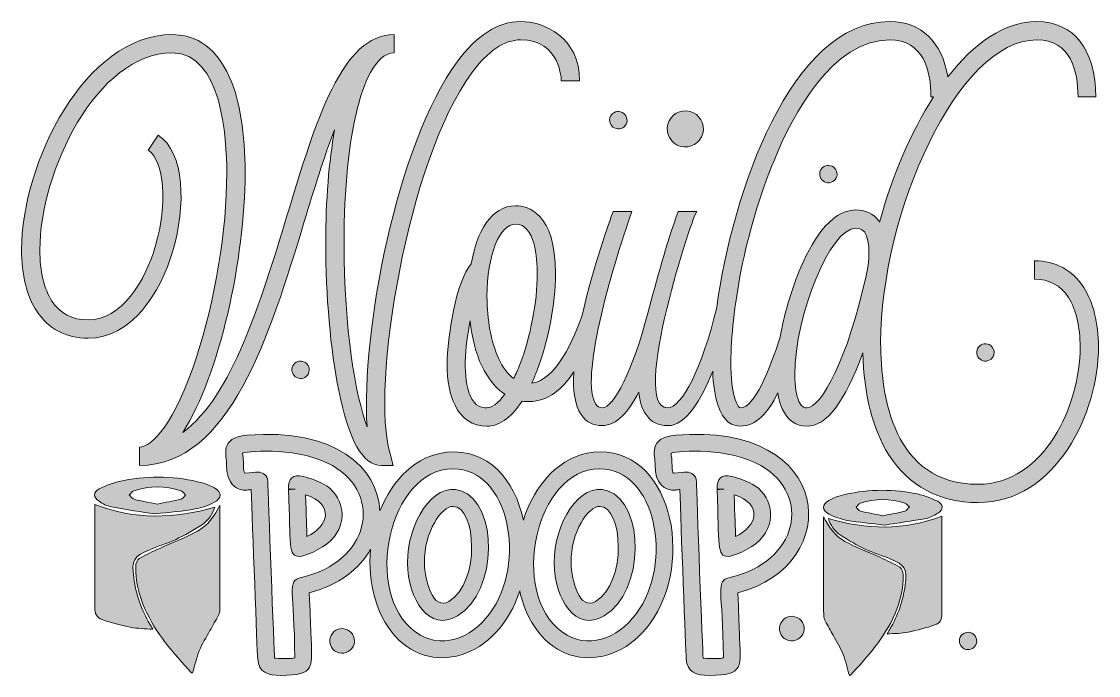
# Model space of a CAD drawing. Header units: inches. Extents: x 111 to 968, y -1008 to -73.
# Drawn here: x 111 to 968, y -594 to -73 of the extents above; entities that cross this region are included whole.
import ezdxf

# ---------------------------------------------------------------- set-up
doc = ezdxf.new("R2010")
doc.units = ezdxf.units.IN
doc.header["$MEASUREMENT"] = 0
doc.layers.add('Layer 1', color=7, linetype='Continuous')

# ---------------------------------------------------------------- blocks, each defined once
blk = doc.blocks.new('block 2')
at = {"layer": 'Layer 1', "true_color": 0xffffff}
h = blk.add_hatch(color=7, dxfattribs=at)
h.dxf.hatch_style = 2
edge = h.paths.add_edge_path()
edge.add_spline(control_points=[(164.09, -325.5), (198.67, -325.5), (221.58, -289.68), (231.58, -255.93), (241.99, -220.52), (241.16, -177.62), (219.91, -163.87), (219.91, -163.87), (212, -175.95), (212, -175.95), (224.91, -184.28), (227.41, -218.44), (217.83, -251.77), (209.5, -280.51), (190.75, -310.92), (164.09, -310.92), (151.18, -310.92), (142.01, -305.92), (135.35, -295.92), (129.1, -286.34), (125.77, -272.18), (125.77, -255.1), (125.77, -193.45), (170.76, -98.47), (231.16, -98.47), (270.32, -98.47), (274.48, -165.54), (274.48, -194.28), (274.48, -239.27), (265.32, -295.51), (250.32, -340.5), (233.24, -393.4), (214.91, -412.15), (204.92, -412.15), (204.92, -412.15), (204.92, -426.73), (204.92, -426.73), (276.98, -426.73), (308.64, -323.42), (336.14, -232.6), (344.05, -207.19), (351.55, -181.37), (360.3, -159.71), (355.72, -184.7), (353.22, -215.94), (353.22, -249.27), (353.22, -291.76), (356.97, -334.66), (363.63, -367.16), (371.54, -407.15), (382.79, -426.73), (397.37, -426.73), (397.37, -426.73), (406.95, -426.73), (406.95, -426.73), (406.95, -426.73), (404.45, -417.56), (404.45, -417.56), (388.63, -365.91), (418.2, -183.45), (469.44, -114.3), (482.35, -96.8), (495.27, -88.05), (508.18, -88.05), (540.26, -88.05), (540.67, -120.55), (540.67, -120.55), (540.67, -120.55), (555.25, -120.55), (555.25, -120.55), (555.25, -85.97), (526.93, -73.47), (508.18, -73.47), (490.27, -73.47), (473.6, -84.3), (457.78, -105.55), (409.87, -170.12), (381.13, -322.17), (386.13, -395.9), (376.96, -370.91), (367.8, -319.67), (367.8, -249.27), (367.8, -206.78), (371.54, -168.87), (378.63, -141.79), (382.79, -125.55), (391.96, -98.47), (407.79, -98.47), (407.79, -98.47), (407.79, -83.89), (407.79, -83.89), (366.13, -83.89), (345.72, -150.96), (322.39, -228.02), (301.56, -296.34), (278.65, -371.74), (239.49, -400.48), (268.65, -355.49), (289.06, -261.76), (289.06, -194.28), (289.06, -162.2), (284.9, -136.79), (276.98, -118.46), (264.49, -89.72), (245.32, -83.89), (231.16, -83.89), (161.59, -83.89), (111.19, -186.37), (111.19, -255.1), (111.19, -275.09), (115.35, -292.17), (123.27, -303.84), (132.43, -318), (146.6, -325.5), (164.09, -325.5)], knot_values=[0, 0, 0, 0, 1, 1, 1, 2, 2, 2, 3, 3, 3, 4, 4, 4, 5, 5, 5, 6, 6, 6, 7, 7, 7, 8, 8, 8, 9, 9, 9, 10, 10, 10, 11, 11, 11, 12, 12, 12, 13, 13, 13, 14, 14, 14, 15, 15, 15, 16, 16, 16, 17, 17, 17, 18, 18, 18, 19, 19, 19, 20, 20, 20, 21, 21, 21, 22, 22, 22, 23, 23, 23, 24, 24, 24, 25, 25, 25, 26, 26, 26, 27, 27, 27, 28, 28, 28, 29, 29, 29, 30, 30, 30, 31, 31, 31, 32, 32, 32, 33, 33, 33, 34, 34, 34, 35, 35, 35, 36, 36, 36, 37, 37, 37, 38, 38, 38, 38], degree=3, periodic=1)
h = blk.add_hatch(color=7, dxfattribs=at)
h.dxf.hatch_style = 2
edge = h.paths.add_edge_path()
edge.add_spline(control_points=[(581.9, -224.69), (579.25, -231.75), (566.21, -268.12), (557.74, -305.3), (550.72, -326.94), (536.04, -358.99), (517.34, -361.32), (518.59, -357.99), (519.84, -354.66), (521.09, -351.75), (530.25, -328), (536.08, -298.42), (536.08, -274.26), (536.08, -225.52), (514.01, -220.11), (504.42, -220.11), (484.85, -220.11), (473.18, -240.94), (469.02, -266.35), (456.94, -279.68), (449.85, -325.08), (449.85, -345.91), (449.85, -359.66), (451.94, -370.91), (456.1, -378.82), (461.1, -389.65), (470.27, -395.48), (481.51, -395.48), (492.76, -395.48), (502.34, -386.74), (509.42, -375.49), (511.51, -375.91), (513.17, -375.91), (515.26, -375.91), (530.23, -375.91), (541.79, -365.7), (550.5, -352.37), (549.8, -366.91), (551.34, -379.09), (556.49, -386.32), (560.24, -392.15), (566.07, -395.07), (573.15, -395.07), (584.82, -395.07), (594.4, -383.82), (602.31, -368.41), (603.15, -375.91), (604.81, -382.16), (608.15, -386.32), (611.9, -392.15), (618.14, -395.07), (625.22, -395.07), (639.93, -395.07), (652.08, -374.74), (661.17, -351.59), (661.54, -362.67), (662.81, -371.53), (665.21, -378.41), (669.38, -392.57), (677.3, -395.48), (683.13, -395.48), (695.66, -395.48), (705.15, -384.99), (712.89, -368.99), (713.67, -373.93), (714.87, -378.14), (716.45, -381.74), (720.61, -390.9), (727.7, -395.48), (736.03, -395.48), (751.86, -395.48), (766.02, -376.74), (780.6, -337.16), (781.43, -370.07), (788.52, -397.98), (801.01, -417.98), (816.84, -442.98), (841.42, -456.3), (872.25, -456.3), (934.73, -456.3), (968.06, -384.24), (968.06, -332.58), (968.06, -313.42), (963.89, -297.17), (956.4, -285.09), (947.23, -271.34), (933.9, -263.85), (917.24, -263.85), (917.24, -263.85), (917.24, -278.43), (917.24, -278.43), (928.9, -278.43), (937.65, -283.43), (944.31, -293.01), (950.15, -302.59), (953.48, -316.75), (953.48, -332.58), (953.48, -378.41), (925.15, -441.73), (872.25, -441.73), (804.76, -441.73), (794.76, -371.32), (794.76, -329.25), (794.76, -225.94), (856, -88.05), (918.9, -88.05), (945.98, -88.05), (951.81, -112.63), (951.81, -133.46), (951.81, -133.46), (965.97, -133.46), (965.97, -133.46), (965.97, -95.97), (948.48, -73.47), (918.9, -73.47), (893.51, -73.47), (869.16, -90.58), (848.14, -117.59), (843.68, -89.71), (826.98, -73.47), (801.85, -73.47), (723.04, -73.47), (676.62, -210.18), (664.35, -300.99), (652.76, -349.17), (636.6, -380.91), (625.22, -380.91), (594.4, -380.91), (646.47, -223.02), (648.55, -224.69), (648.55, -224.69), (633.56, -224.69), (633.56, -224.69), (623.97, -251.77), (616.89, -278.43), (609.4, -305.5), (597.73, -350.91), (582.32, -380.91), (573.15, -380.91), (571.07, -380.91), (569.4, -380.07), (568.15, -377.99), (555.24, -359.66), (579.82, -272.18), (596.9, -224.69), (596.9, -224.69), (581.9, -224.69), (581.9, -224.69)], knot_values=[0, 0, 0, 0, 1, 1, 1, 2, 2, 2, 3, 3, 3, 4, 4, 4, 5, 5, 5, 6, 6, 6, 7, 7, 7, 8, 8, 8, 9, 9, 9, 10, 10, 10, 11, 11, 11, 12, 12, 12, 13, 13, 13, 14, 14, 14, 15, 15, 15, 16, 16, 16, 17, 17, 17, 18, 18, 18, 19, 19, 19, 20, 20, 20, 21, 21, 21, 22, 22, 22, 23, 23, 23, 24, 24, 24, 25, 25, 25, 26, 26, 26, 27, 27, 27, 28, 28, 28, 29, 29, 29, 30, 30, 30, 31, 31, 31, 32, 32, 32, 33, 33, 33, 34, 34, 34, 35, 35, 35, 36, 36, 36, 37, 37, 37, 38, 38, 38, 39, 39, 39, 40, 40, 40, 41, 41, 41, 42, 42, 42, 43, 43, 43, 44, 44, 44, 45, 45, 45, 46, 46, 46, 47, 47, 47, 48, 48, 48, 49, 49, 49, 49], degree=3, periodic=1)
edge = h.paths.add_edge_path()
edge.add_spline(control_points=[(481.51, -380.91), (477.35, -380.91), (471.93, -380.07), (468.18, -371.32), (461.93, -357.16), (464.02, -332.58), (468.18, -311.75), (469.43, -325.08), (472.76, -337.58), (477.35, -347.58), (482.35, -357.58), (488.6, -365.49), (495.68, -370.07), (490.26, -377.99), (484.85, -380.91), (481.51, -380.91)], knot_values=[0, 0, 0, 0, 1, 1, 1, 2, 2, 2, 3, 3, 3, 4, 4, 4, 5, 5, 5, 5], degree=3, periodic=1)
edge = h.paths.add_edge_path()
edge.add_spline(control_points=[(507.76, -346.33), (506.09, -350.5), (504.42, -354.24), (502.76, -357.58), (498.18, -354.24), (494.01, -348.83), (490.68, -341.33), (484.85, -328.42), (481.51, -310.92), (481.51, -292.17), (481.51, -259.68), (491.51, -234.69), (504.42, -234.69), (519.84, -234.69), (521.51, -262.18), (521.51, -274.26), (521.51, -296.76), (516.09, -324.25), (507.76, -346.33)], knot_values=[0, 0, 0, 0, 1, 1, 1, 2, 2, 2, 3, 3, 3, 4, 4, 4, 5, 5, 5, 6, 6, 6, 6], degree=3, periodic=1)
edge = h.paths.add_edge_path()
edge.add_spline(control_points=[(783.1, -275.93), (768.94, -340.91), (747.69, -380.91), (736.03, -380.91), (734.78, -380.91), (732.28, -380.91), (729.78, -375.91), (727.7, -371.32), (726.45, -363.82), (726.45, -354.66), (726.45, -306.75), (754.77, -238.02), (774.77, -238.02), (778.93, -238.02), (780.6, -239.69), (781.85, -240.94), (787.27, -248.02), (785.6, -265.93), (783.1, -275.93)], knot_values=[0, 0, 0, 0, 1, 1, 1, 2, 2, 2, 3, 3, 3, 4, 4, 4, 5, 5, 5, 6, 6, 6, 6], degree=3, periodic=1)
edge = h.paths.add_edge_path()
edge.add_spline(control_points=[(801.85, -88.05), (828.93, -88.05), (834.76, -112.63), (834.76, -133.46), (834.76, -133.46), (836.88, -133.46), (836.88, -133.46), (818.82, -161.3), (803.92, -196.33), (793.93, -233.02), (793.51, -232.6), (793.51, -232.19), (793.1, -231.77), (788.93, -226.36), (782.27, -223.44), (774.77, -223.44), (754.36, -223.44), (738.94, -250.1), (729.78, -272.59), (723.1, -288.77), (717.86, -307.32), (714.81, -324.64), (706.59, -350.06), (694.34, -380.91), (683.13, -380.91), (682.29, -380.91), (680.63, -379.24), (678.96, -374.24), (676.46, -367.16), (675.63, -357.16), (675.63, -344.25), (675.63, -305.92), (686.04, -241.35), (710.2, -183.45), (724.78, -147.62), (756.44, -88.05), (801.85, -88.05)], knot_values=[0, 0, 0, 0, 1, 1, 1, 2, 2, 2, 3, 3, 3, 4, 4, 4, 5, 5, 5, 6, 6, 6, 7, 7, 7, 8, 8, 8, 9, 9, 9, 10, 10, 10, 11, 11, 11, 12, 12, 12, 12], degree=3, periodic=1)
h = blk.add_hatch(color=7, dxfattribs=at)
h.dxf.hatch_style = 2
edge = h.paths.add_edge_path()
edge.add_spline(control_points=[(584.25, -158.68), (587.94, -159.67), (591.73, -157.48), (592.72, -153.79), (593.7, -150.1), (591.51, -146.31), (587.82, -145.32), (584.13, -144.33), (580.34, -146.52), (579.35, -150.21), (578.36, -153.9), (580.55, -157.69), (584.25, -158.68)], knot_values=[0, 0, 0, 0, 1, 1, 1, 2, 2, 2, 3, 3, 3, 4, 4, 4, 4], degree=3, periodic=1)
h = blk.add_hatch(color=7, dxfattribs=at)
h.dxf.hatch_style = 2
edge = h.paths.add_edge_path()
edge.add_spline(control_points=[(635.63, -172.81), (643.3, -174.86), (651.18, -170.31), (653.24, -162.64), (655.29, -154.97), (650.74, -147.09), (643.07, -145.03), (635.4, -142.98), (627.52, -147.53), (625.46, -155.2), (623.41, -162.87), (627.96, -170.75), (635.63, -172.81)], knot_values=[0, 0, 0, 0, 1, 1, 1, 2, 2, 2, 3, 3, 3, 4, 4, 4, 4], degree=3, periodic=1)
h = blk.add_hatch(color=7, dxfattribs=at)
h.dxf.hatch_style = 2
edge = h.paths.add_edge_path()
edge.add_spline(control_points=[(751.35, -201.56), (755.04, -202.55), (758.84, -200.36), (759.83, -196.67), (760.81, -192.98), (758.62, -189.18), (754.93, -188.2), (751.24, -187.21), (747.45, -189.4), (746.46, -193.09), (745.47, -196.78), (747.66, -200.57), (751.35, -201.56)], knot_values=[0, 0, 0, 0, 1, 1, 1, 2, 2, 2, 3, 3, 3, 4, 4, 4, 4], degree=3, periodic=1)
h = blk.add_hatch(color=7, dxfattribs=at)
h.dxf.hatch_style = 2
edge = h.paths.add_edge_path()
edge.add_spline(control_points=[(871.44, -335.03), (870.45, -338.72), (872.64, -342.51), (876.33, -343.5), (880.02, -344.49), (883.82, -342.3), (884.8, -338.61), (885.79, -334.92), (883.6, -331.12), (879.91, -330.13), (876.22, -329.15), (872.43, -331.34), (871.44, -335.03)], knot_values=[0, 0, 0, 0, 1, 1, 1, 2, 2, 2, 3, 3, 3, 4, 4, 4, 4], degree=3, periodic=1)
h = blk.add_hatch(color=7, dxfattribs=at)
h.dxf.hatch_style = 2
edge = h.paths.add_edge_path()
edge.add_spline(control_points=[(339.9, -352.44), (340.89, -348.75), (338.7, -344.96), (335.01, -343.97), (331.32, -342.99), (327.53, -345.18), (326.54, -348.87), (325.55, -352.56), (327.74, -356.35), (331.43, -357.34), (335.12, -358.33), (338.91, -356.14), (339.9, -352.44)], knot_values=[0, 0, 0, 0, 1, 1, 1, 2, 2, 2, 3, 3, 3, 4, 4, 4, 4], degree=3, periodic=1)
h = blk.add_hatch(color=7, dxfattribs=at)
h.dxf.hatch_style = 2
edge = h.paths.add_edge_path()
edge.add_spline(control_points=[(631.62, -402.75), (609.01, -404.76), (615.59, -418.76), (615.35, -426.8), (614.94, -440.57), (623.06, -447.53), (631.67, -446.31), (632.93, -446.13), (634.01, -445.98), (634.92, -445.87), (635.81, -472.31), (639.67, -574.3), (640.05, -580.67), (640.7, -591.57), (648.3, -593.84), (658.37, -593.84), (686.46, -593.84), (683.41, -587.42), (682.35, -559.79), (682.08, -552.76), (681.7, -542.75), (681.15, -528.14), (766.65, -506.03), (758.35, -391.51), (631.62, -402.75)], knot_values=[0, 0, 0, 0, 1, 1, 1, 2, 2, 2, 3, 3, 3, 4, 4, 4, 5, 5, 5, 6, 6, 6, 7, 7, 7, 8, 8, 8, 8], degree=3, periodic=1)
edge = h.paths.add_edge_path()
edge.add_spline(control_points=[(674.86, -515.87), (662.79, -518.58), (669.31, -525.71), (669.59, -579.7), (669.59, -580.84), (654.6, -580.36), (653.46, -580.15), (653.17, -576.86), (648.27, -447.14), (648.15, -439.71), (648.13, -436.74), (646.76, -434.94), (645.62, -433.94), (642.65, -431.38), (639.26, -431.69), (629.93, -433.01), (629.41, -432.29), (628.67, -430.15), (628.76, -427.2), (628.89, -422.77), (628.14, -419.23), (628, -416.91), (634.38, -414.92), (674.15, -412.26), (699.48, -426.87), (740.33, -450.43), (729, -503.67), (674.86, -515.87)], knot_values=[0, 0, 0, 0, 1, 1, 1, 2, 2, 2, 3, 3, 3, 4, 4, 4, 5, 5, 5, 6, 6, 6, 7, 7, 7, 8, 8, 8, 9, 9, 9, 9], degree=3, periodic=1)
h = blk.add_hatch(color=7, dxfattribs=at)
h.dxf.hatch_style = 2
edge = h.paths.add_edge_path()
edge.add_spline(control_points=[(290.64, -402.75), (268.02, -404.76), (274.61, -418.76), (274.37, -426.8), (273.96, -440.57), (282.08, -447.53), (290.68, -446.31), (291.95, -446.13), (293.02, -445.98), (293.93, -445.87), (294.82, -472.31), (298.69, -574.3), (299.07, -580.67), (299.71, -591.57), (307.31, -593.84), (317.39, -593.84), (345.47, -593.84), (342.42, -587.42), (341.37, -559.79), (341.1, -552.76), (340.72, -542.75), (340.17, -528.14), (363.74, -522.05), (380.17, -508.92), (388.96, -493.35), (387.65, -506.57), (388.69, -520.13), (392.49, -532.82), (409.58, -589.96), (464.77, -593), (494.38, -552.74), (500.16, -544.88), (504.54, -535.99), (507.57, -526.62), (508.04, -528.71), (508.57, -530.77), (509.18, -532.82), (526.28, -589.96), (581.47, -593), (611.08, -552.74), (648.09, -502.41), (627.35, -410.17), (566.2, -416.27), (539.82, -418.89), (519.59, -441.75), (510.45, -470.2), (503.7, -438.29), (482.48, -412.98), (449.5, -416.27), (425.43, -418.66), (406.47, -437.92), (396.39, -462.9), (394.78, -428.98), (360.94, -396.51), (290.64, -402.75)], knot_values=[0, 0, 0, 0, 1, 1, 1, 2, 2, 2, 3, 3, 3, 4, 4, 4, 5, 5, 5, 6, 6, 6, 7, 7, 7, 8, 8, 8, 9, 9, 9, 10, 10, 10, 11, 11, 11, 12, 12, 12, 13, 13, 13, 14, 14, 14, 15, 15, 15, 16, 16, 16, 17, 17, 17, 18, 18, 18, 18], degree=3, periodic=1)
edge = h.paths.add_edge_path()
edge.add_spline(control_points=[(571.04, -429.43), (615.91, -429.43), (630.35, -503.91), (600.28, -544.8), (585.54, -564.83), (560.98, -573.65), (541.55, -559.48), (498.4, -528), (520.55, -429.43), (571.04, -429.43)], knot_values=[0, 0, 0, 0, 1, 1, 1, 2, 2, 2, 3, 3, 3, 3], degree=3, periodic=1)
edge = h.paths.add_edge_path()
edge.add_spline(control_points=[(454.35, -429.43), (499.21, -429.43), (513.65, -503.91), (483.58, -544.8), (468.85, -564.83), (444.28, -573.65), (424.86, -559.48), (381.7, -528), (403.85, -429.43), (454.35, -429.43)], knot_values=[0, 0, 0, 0, 1, 1, 1, 2, 2, 2, 3, 3, 3, 3], degree=3, periodic=1)
edge = h.paths.add_edge_path()
edge.add_spline(control_points=[(333.87, -515.87), (333.87, -515.87), (333.87, -515.87), (333.87, -515.87), (321.81, -518.58), (328.33, -525.71), (328.6, -579.7), (328.61, -580.84), (313.61, -580.36), (312.47, -580.15), (312.18, -576.86), (307.29, -447.14), (307.16, -439.71), (307.15, -436.74), (305.78, -434.94), (304.63, -433.94), (301.67, -431.38), (298.27, -431.69), (288.94, -433.01), (288.43, -432.29), (287.68, -430.15), (287.77, -427.2), (287.9, -422.77), (287.16, -419.23), (287.01, -416.91), (293.4, -414.92), (333.16, -412.26), (358.5, -426.87), (399.35, -450.43), (388.01, -503.67), (333.87, -515.87)], knot_values=[0, 0, 0, 0, 1, 1, 1, 2, 2, 2, 3, 3, 3, 4, 4, 4, 5, 5, 5, 6, 6, 6, 7, 7, 7, 8, 8, 8, 9, 9, 9, 10, 10, 10, 10], degree=3, periodic=1)
h = blk.add_hatch(color=7, dxfattribs=at)
h.dxf.hatch_style = 2
edge = h.paths.add_edge_path()
edge.add_spline(control_points=[(264.7, -444.64), (261.74, -442.9), (258.45, -441.53), (255.13, -440.64), (234.45, -435.12), (213.5, -434.84), (192.58, -438.63), (185.86, -439.84), (179.19, -442.36), (173.02, -445.34), (168.1, -447.72), (168.23, -452.27), (172.82, -455.27), (175.81, -457.23), (179.2, -459.07), (182.64, -459.71), (194.7, -461.96), (206.87, -463.68), (217.4, -465.34), (229.35, -463.92), (239.47, -463.11), (249.44, -461.38), (254.63, -460.48), (259.8, -458.49), (264.5, -456.08), (270.72, -452.88), (270.69, -448.16), (264.7, -444.64)], knot_values=[0, 0, 0, 0, 1, 1, 1, 2, 2, 2, 3, 3, 3, 4, 4, 4, 5, 5, 5, 6, 6, 6, 7, 7, 7, 8, 8, 8, 9, 9, 9, 9], degree=3, periodic=1)
edge = h.paths.add_edge_path()
edge.add_spline(control_points=[(238.14, -453.64), (231.86, -455.14), (225.48, -456.22), (219.11, -457.46), (212.77, -456.22), (206.67, -455.22), (200.68, -453.72), (199.2, -453.35), (198.13, -451.37), (196.87, -450.14), (198.11, -449.02), (199.18, -447.36), (200.63, -446.89), (213.1, -442.82), (225.65, -442.82), (238.11, -446.95), (239.52, -447.42), (240.52, -449.16), (241.71, -450.31), (240.53, -451.46), (239.52, -453.31), (238.14, -453.64)], knot_values=[0, 0, 0, 0, 1, 1, 1, 2, 2, 2, 3, 3, 3, 4, 4, 4, 5, 5, 5, 6, 6, 6, 7, 7, 7, 7], degree=3, periodic=1)
h = blk.add_hatch(color=7, dxfattribs=at)
h.dxf.hatch_style = 2
edge = h.paths.add_edge_path()
edge.add_spline(control_points=[(323.59, -445.92), (325.39, -490.17), (323.05, -499.17), (332.49, -499.17), (335.77, -499.17), (349.71, -494.1), (357.51, -486.19), (372.44, -471.04), (366.72, -449.68), (351.51, -441.59), (346.78, -439.07), (341.5, -437.11), (335.35, -435.58), (327.01, -433.51), (323.44, -437.3), (323.58, -445.76), (326.16, -445.71), (327.86, -445.68), (328.9, -445.66), (326.93, -445.71), (323.58, -445.81), (323.59, -445.92)], knot_values=[0, 0, 0, 0, 1, 1, 1, 2, 2, 2, 3, 3, 3, 4, 4, 4, 5, 5, 5, 6, 6, 6, 7, 7, 7, 7], degree=3, periodic=1)
edge = h.paths.add_edge_path()
edge.add_spline(control_points=[(338.31, -483.2), (338.12, -477.22), (337.84, -466.96), (337.17, -450.04), (360.31, -457.64), (355.71, -475.21), (338.31, -483.2)], knot_values=[0, 0, 0, 0, 1, 1, 1, 2, 2, 2, 2], degree=3, periodic=1)
h = blk.add_hatch(color=7, dxfattribs=at)
h.dxf.hatch_style = 2
edge = h.paths.add_edge_path()
edge.add_spline(control_points=[(692.5, -441.59), (687.77, -439.07), (682.48, -437.11), (676.34, -435.58), (667.99, -433.51), (664.42, -437.3), (664.57, -445.76), (667.14, -445.71), (668.84, -445.68), (669.89, -445.66), (667.91, -445.71), (664.57, -445.81), (664.57, -445.92), (666.38, -490.17), (664.03, -499.17), (673.48, -499.17), (676.76, -499.17), (690.7, -494.1), (698.5, -486.19), (713.43, -471.04), (707.71, -449.68), (692.5, -441.59)], knot_values=[0, 0, 0, 0, 1, 1, 1, 2, 2, 2, 3, 3, 3, 4, 4, 4, 5, 5, 5, 6, 6, 6, 7, 7, 7, 7], degree=3, periodic=1)
edge = h.paths.add_edge_path()
edge.add_spline(control_points=[(679.29, -483.2), (679.11, -477.22), (678.83, -466.96), (678.16, -450.04), (701.29, -457.64), (696.69, -475.21), (679.29, -483.2)], knot_values=[0, 0, 0, 0, 1, 1, 1, 2, 2, 2, 2], degree=3, periodic=1)
h = blk.add_hatch(color=7, dxfattribs=at)
h.dxf.hatch_style = 2
edge = h.paths.add_edge_path()
edge.add_spline(control_points=[(458.09, -546.48), (490.62, -527.1), (490.58, -456.86), (460.72, -446.9), (438.42, -439.45), (418.03, -472.96), (418.32, -504.32), (418.6, -533.62), (435.51, -559.94), (458.09, -546.48)], knot_values=[0, 0, 0, 0, 1, 1, 1, 2, 2, 2, 3, 3, 3, 3], degree=3, periodic=1)
edge = h.paths.add_edge_path()
edge.add_spline(control_points=[(454.5, -459.3), (472.91, -459.3), (476.74, -519.76), (451.23, -534.96), (438.75, -542.4), (431.87, -519.02), (431.73, -504.19), (431.5, -479.31), (445.53, -459.3), (454.5, -459.3)], knot_values=[0, 0, 0, 0, 1, 1, 1, 2, 2, 2, 3, 3, 3, 3], degree=3, periodic=1)
h = blk.add_hatch(color=7, dxfattribs=at)
h.dxf.hatch_style = 2
edge = h.paths.add_edge_path()
edge.add_spline(control_points=[(574.79, -546.48), (607.32, -527.1), (607.27, -456.86), (577.42, -446.9), (555.11, -439.45), (534.72, -472.96), (535.02, -504.32), (535.3, -533.62), (552.2, -559.94), (574.79, -546.48)], knot_values=[0, 0, 0, 0, 1, 1, 1, 2, 2, 2, 3, 3, 3, 3], degree=3, periodic=1)
edge = h.paths.add_edge_path()
edge.add_spline(control_points=[(571.2, -459.3), (589.61, -459.3), (593.44, -519.76), (567.93, -534.96), (555.45, -542.4), (548.57, -519.02), (548.43, -504.19), (548.19, -479.31), (562.23, -459.3), (571.2, -459.3)], knot_values=[0, 0, 0, 0, 1, 1, 1, 2, 2, 2, 3, 3, 3, 3], degree=3, periodic=1)
h = blk.add_hatch(color=7, dxfattribs=at)
h.dxf.hatch_style = 2
edge = h.paths.add_edge_path()
edge.add_spline(control_points=[(840.15, -455.29), (834.31, -452.47), (828.01, -450.09), (821.66, -448.95), (801.89, -445.37), (782.08, -445.63), (762.54, -450.85), (759.41, -451.68), (756.29, -452.98), (753.49, -454.63), (747.84, -457.95), (747.8, -462.41), (753.68, -465.44), (758.13, -467.72), (763.02, -469.6), (767.92, -470.45), (777.34, -472.08), (786.91, -472.85), (798.2, -474.19), (808.16, -472.62), (819.65, -471), (831.05, -468.87), (834.31, -468.26), (837.51, -466.52), (840.33, -464.67), (844.67, -461.83), (844.79, -457.53), (840.15, -455.29)], knot_values=[0, 0, 0, 0, 1, 1, 1, 2, 2, 2, 3, 3, 3, 4, 4, 4, 5, 5, 5, 6, 6, 6, 7, 7, 7, 8, 8, 8, 9, 9, 9, 9], degree=3, periodic=1)
edge = h.paths.add_edge_path()
edge.add_spline(control_points=[(814, -463.21), (808.35, -464.63), (802.57, -465.58), (796.59, -466.75), (790.56, -465.58), (784.53, -464.56), (778.6, -463.13), (777.3, -462.82), (776.34, -461.07), (775.22, -459.99), (776.35, -458.9), (777.29, -457.26), (778.63, -456.81), (790.4, -452.91), (802.27, -452.9), (814.05, -456.75), (815.42, -457.2), (816.43, -458.77), (817.61, -459.82), (816.41, -460.99), (815.4, -462.86), (814, -463.21)], knot_values=[0, 0, 0, 0, 1, 1, 1, 2, 2, 2, 3, 3, 3, 4, 4, 4, 5, 5, 5, 6, 6, 6, 7, 7, 7, 7], degree=3, periodic=1)
h = blk.add_hatch(color=7, dxfattribs=at)
h.dxf.hatch_style = 2
edge = h.paths.add_edge_path()
edge.add_spline(control_points=[(175.3, -549.43), (182.7, -551.84), (190.23, -553.97), (197.85, -555.51), (203.37, -556.62), (209.13, -556.57), (215.58, -557.1), (214.43, -555.08), (213.89, -554.08), (213.31, -553.1), (206.55, -541.58), (202.2, -529.25), (200.42, -515.98), (198.61, -502.42), (200.29, -499.04), (212.96, -493.78), (219.78, -490.95), (226.99, -489), (233.64, -485.83), (241.04, -482.3), (248.28, -478.25), (255.06, -473.65), (259.9, -470.37), (263.22, -465.38), (265.07, -459.95), (233.01, -469.22), (201.42, -470.18), (169.51, -457.82), (169.51, -458.94), (169.51, -460.23), (169.51, -461.53), (169.51, -487.66), (169.63, -513.79), (169.41, -539.92), (169.37, -544.74), (171.11, -548.06), (175.3, -549.43)], knot_values=[0, 0, 0, 0, 1, 1, 1, 2, 2, 2, 3, 3, 3, 4, 4, 4, 5, 5, 5, 6, 6, 6, 7, 7, 7, 8, 8, 8, 9, 9, 9, 10, 10, 10, 11, 11, 11, 12, 12, 12, 12], degree=3, periodic=1)
h = blk.add_hatch(color=7, dxfattribs=at)
h.dxf.hatch_style = 2
edge = h.paths.add_edge_path()
edge.add_spline(control_points=[(247.34, -591.89), (249.08, -585.91), (250.32, -579.89), (252.61, -574.3), (254.89, -568.71), (258.2, -563.52), (261.11, -558.18), (263.32, -554.11), (265.7, -550.13), (267.82, -546.01), (268.52, -544.64), (269.01, -542.98), (269.02, -541.46), (269.09, -513.75), (269.07, -486.04), (269.07, -458.33), (264.84, -466.93), (259.47, -474.63), (251.13, -479.11), (241.48, -484.29), (231.15, -488.19), (221.16, -492.76), (215.65, -495.28), (210.08, -497.74), (204.91, -500.85), (203.27, -501.84), (202.03, -504.85), (202.02, -506.95), (201.97, -518.53), (204.48, -529.68), (209.11, -540.31), (217.78, -560.21), (231.93, -576.16), (246.53, -591.76), (246.75, -591.99), (247.32, -591.88), (247.34, -591.89)], knot_values=[0, 0, 0, 0, 1, 1, 1, 2, 2, 2, 3, 3, 3, 4, 4, 4, 5, 5, 5, 6, 6, 6, 7, 7, 7, 8, 8, 8, 9, 9, 9, 10, 10, 10, 11, 11, 11, 12, 12, 12, 12], degree=3, periodic=1)
h = blk.add_hatch(color=7, dxfattribs=at)
h.dxf.hatch_style = 2
edge = h.paths.add_edge_path()
edge.add_spline(control_points=[(812.74, -513.51), (812.73, -511.54), (811.56, -508.69), (810.01, -507.76), (805.12, -504.81), (799.85, -502.49), (794.65, -500.11), (785.21, -495.79), (775.44, -492.1), (766.32, -487.21), (758.44, -482.97), (753.37, -475.69), (749.37, -467.57), (749.37, -493.76), (749.35, -519.94), (749.42, -546.13), (749.42, -547.57), (749.88, -549.14), (750.55, -550.43), (752.56, -554.32), (754.8, -558.09), (756.89, -561.94), (759.64, -566.99), (762.76, -571.88), (764.93, -577.17), (767.08, -582.46), (768.26, -588.14), (769.9, -593.79), (769.92, -593.79), (770.46, -593.89), (770.67, -593.67), (784.47, -578.93), (797.84, -563.85), (806.04, -545.04), (810.41, -535), (812.78, -524.47), (812.74, -513.51)], knot_values=[0, 0, 0, 0, 1, 1, 1, 2, 2, 2, 3, 3, 3, 4, 4, 4, 5, 5, 5, 6, 6, 6, 7, 7, 7, 8, 8, 8, 9, 9, 9, 10, 10, 10, 11, 11, 11, 12, 12, 12, 12], degree=3, periodic=1)
h = blk.add_hatch(color=7, dxfattribs=at)
h.dxf.hatch_style = 2
edge = h.paths.add_edge_path()
edge.add_spline(control_points=[(837.99, -553.67), (841.95, -552.37), (843.59, -549.23), (843.56, -544.68), (843.35, -519.99), (843.46, -495.29), (843.46, -470.59), (843.46, -469.37), (843.46, -468.14), (843.46, -467.08), (813.3, -478.77), (783.44, -477.86), (753.14, -469.1), (754.89, -474.23), (758.04, -478.95), (762.6, -482.04), (769.02, -486.39), (775.86, -490.22), (782.85, -493.56), (789.14, -496.55), (795.96, -498.39), (802.4, -501.07), (814.37, -506.04), (815.96, -509.24), (814.25, -522.05), (812.57, -534.6), (808.46, -546.25), (802.07, -557.13), (801.52, -558.06), (801.01, -559), (799.92, -560.92), (806.02, -560.41), (811.46, -560.46), (816.68, -559.41), (823.88, -557.96), (831, -555.95), (837.99, -553.67)], knot_values=[0, 0, 0, 0, 1, 1, 1, 2, 2, 2, 3, 3, 3, 4, 4, 4, 5, 5, 5, 6, 6, 6, 7, 7, 7, 8, 8, 8, 9, 9, 9, 10, 10, 10, 11, 11, 11, 12, 12, 12, 12], degree=3, periodic=1)
h = blk.add_hatch(color=7, dxfattribs=at)
h.dxf.hatch_style = 2
edge = h.paths.add_edge_path()
edge.add_spline(control_points=[(714.57, -554.06), (713.17, -559.3), (716.28, -564.68), (721.52, -566.09), (726.76, -567.49), (732.15, -564.38), (733.55, -559.14), (734.95, -553.9), (731.84, -548.51), (726.6, -547.11), (721.36, -545.71), (715.98, -548.82), (714.57, -554.06)], knot_values=[0, 0, 0, 0, 1, 1, 1, 2, 2, 2, 3, 3, 3, 4, 4, 4, 4], degree=3, periodic=1)
h = blk.add_hatch(color=7, dxfattribs=at)
h.dxf.hatch_style = 2
edge = h.paths.add_edge_path()
edge.add_spline(control_points=[(356.74, -563.88), (355.34, -569.12), (358.45, -574.51), (363.69, -575.91), (368.93, -577.31), (374.32, -574.2), (375.72, -568.96), (377.12, -563.72), (374.01, -558.34), (368.77, -556.94), (363.53, -555.53), (358.15, -558.64), (356.74, -563.88)], knot_values=[0, 0, 0, 0, 1, 1, 1, 2, 2, 2, 3, 3, 3, 4, 4, 4, 4], degree=3, periodic=1)
h = blk.add_hatch(color=7, dxfattribs=at)
h.dxf.hatch_style = 2
edge = h.paths.add_edge_path()
edge.add_spline(control_points=[(870.96, -568.21), (871.95, -564.52), (869.76, -560.73), (866.07, -559.74), (862.38, -558.75), (858.59, -560.94), (857.6, -564.63), (856.61, -568.33), (858.8, -572.12), (862.49, -573.11), (866.18, -574.09), (869.98, -571.9), (870.96, -568.21)], knot_values=[0, 0, 0, 0, 1, 1, 1, 2, 2, 2, 3, 3, 3, 4, 4, 4, 4], degree=3, periodic=1)
at = {"layer": 'Layer 1', "lineweight": 0}
for points, knots in [([(164.09, -325.5), (198.67, -325.5), (221.58, -289.68), (231.58, -255.93), (241.99, -220.52), (241.16, -177.62), (219.91, -163.87), (219.91, -163.87), (212, -175.95), (212, -175.95), (224.91, -184.28), (227.41, -218.44), (217.83, -251.77), (209.5, -280.51), (190.75, -310.92), (164.09, -310.92), (151.18, -310.92), (142.01, -305.92), (135.35, -295.92), (129.1, -286.34), (125.77, -272.18), (125.77, -255.1), (125.77, -193.45), (170.76, -98.47), (231.16, -98.47), (270.32, -98.47), (274.48, -165.54), (274.48, -194.28), (274.48, -239.27), (265.32, -295.51), (250.32, -340.5), (233.24, -393.4), (214.91, -412.15), (204.92, -412.15), (204.92, -412.15), (204.92, -426.73), (204.92, -426.73), (276.98, -426.73), (308.64, -323.42), (336.14, -232.6), (344.05, -207.19), (351.55, -181.37), (360.3, -159.71), (355.72, -184.7), (353.22, -215.94), (353.22, -249.27), (353.22, -291.76), (356.97, -334.66), (363.63, -367.16), (371.54, -407.15), (382.79, -426.73), (397.37, -426.73), (397.37, -426.73), (406.95, -426.73), (406.95, -426.73), (406.95, -426.73), (404.45, -417.56), (404.45, -417.56), (388.63, -365.91), (418.2, -183.45), (469.44, -114.3), (482.35, -96.8), (495.27, -88.05), (508.18, -88.05), (540.26, -88.05), (540.67, -120.55), (540.67, -120.55), (540.67, -120.55), (555.25, -120.55), (555.25, -120.55), (555.25, -85.97), (526.93, -73.47), (508.18, -73.47), (490.27, -73.47), (473.6, -84.3), (457.78, -105.55), (409.87, -170.12), (381.13, -322.17), (386.13, -395.9), (376.96, -370.91), (367.8, -319.67), (367.8, -249.27), (367.8, -206.78), (371.54, -168.87), (378.63, -141.79), (382.79, -125.55), (391.96, -98.47), (407.79, -98.47), (407.79, -98.47), (407.79, -83.89), (407.79, -83.89), (366.13, -83.89), (345.72, -150.96), (322.39, -228.02), (301.56, -296.34), (278.65, -371.74), (239.49, -400.48), (268.65, -355.49), (289.06, -261.76), (289.06, -194.28), (289.06, -162.2), (284.9, -136.79), (276.98, -118.46), (264.49, -89.72), (245.32, -83.89), (231.16, -83.89), (161.59, -83.89), (111.19, -186.37), (111.19, -255.1), (111.19, -275.09), (115.35, -292.17), (123.27, -303.84), (132.43, -318), (146.6, -325.5), (164.09, -325.5)], [0, 0, 0, 0, 1, 1, 1, 2, 2, 2, 3, 3, 3, 4, 4, 4, 5, 5, 5, 6, 6, 6, 7, 7, 7, 8, 8, 8, 9, 9, 9, 10, 10, 10, 11, 11, 11, 12, 12, 12, 13, 13, 13, 14, 14, 14, 15, 15, 15, 16, 16, 16, 17, 17, 17, 18, 18, 18, 19, 19, 19, 20, 20, 20, 21, 21, 21, 22, 22, 22, 23, 23, 23, 24, 24, 24, 25, 25, 25, 26, 26, 26, 27, 27, 27, 28, 28, 28, 29, 29, 29, 30, 30, 30, 31, 31, 31, 32, 32, 32, 33, 33, 33, 34, 34, 34, 35, 35, 35, 36, 36, 36, 37, 37, 37, 38, 38, 38, 38]), ([(581.9, -224.69), (579.25, -231.75), (566.21, -268.12), (557.74, -305.3), (550.72, -326.94), (536.04, -358.99), (517.34, -361.32), (518.59, -357.99), (519.84, -354.66), (521.09, -351.75), (530.25, -328), (536.08, -298.42), (536.08, -274.26), (536.08, -225.52), (514.01, -220.11), (504.42, -220.11), (484.85, -220.11), (473.18, -240.94), (469.02, -266.35), (456.94, -279.68), (449.85, -325.08), (449.85, -345.91), (449.85, -359.66), (451.94, -370.91), (456.1, -378.82), (461.1, -389.65), (470.27, -395.48), (481.51, -395.48), (492.76, -395.48), (502.34, -386.74), (509.42, -375.49), (511.51, -375.91), (513.17, -375.91), (515.26, -375.91), (530.23, -375.91), (541.79, -365.7), (550.5, -352.37), (549.8, -366.91), (551.34, -379.09), (556.49, -386.32), (560.24, -392.15), (566.07, -395.07), (573.15, -395.07), (584.82, -395.07), (594.4, -383.82), (602.31, -368.41), (603.15, -375.91), (604.81, -382.16), (608.15, -386.32), (611.9, -392.15), (618.14, -395.07), (625.22, -395.07), (639.93, -395.07), (652.08, -374.74), (661.17, -351.59), (661.54, -362.67), (662.81, -371.53), (665.21, -378.41), (669.38, -392.57), (677.3, -395.48), (683.13, -395.48), (695.66, -395.48), (705.15, -384.99), (712.89, -368.99), (713.67, -373.93), (714.87, -378.14), (716.45, -381.74), (720.61, -390.9), (727.7, -395.48), (736.03, -395.48), (751.86, -395.48), (766.02, -376.74), (780.6, -337.16), (781.43, -370.07), (788.52, -397.98), (801.01, -417.98), (816.84, -442.98), (841.42, -456.3), (872.25, -456.3), (934.73, -456.3), (968.06, -384.24), (968.06, -332.58), (968.06, -313.42), (963.89, -297.17), (956.4, -285.09), (947.23, -271.34), (933.9, -263.85), (917.24, -263.85), (917.24, -263.85), (917.24, -278.43), (917.24, -278.43), (928.9, -278.43), (937.65, -283.43), (944.31, -293.01), (950.15, -302.59), (953.48, -316.75), (953.48, -332.58), (953.48, -378.41), (925.15, -441.73), (872.25, -441.73), (804.76, -441.73), (794.76, -371.32), (794.76, -329.25), (794.76, -225.94), (856, -88.05), (918.9, -88.05), (945.98, -88.05), (951.81, -112.63), (951.81, -133.46), (951.81, -133.46), (965.97, -133.46), (965.97, -133.46), (965.97, -95.97), (948.48, -73.47), (918.9, -73.47), (893.51, -73.47), (869.16, -90.58), (848.14, -117.59), (843.68, -89.71), (826.98, -73.47), (801.85, -73.47), (723.04, -73.47), (676.62, -210.18), (664.35, -300.99), (652.76, -349.17), (636.6, -380.91), (625.22, -380.91), (594.4, -380.91), (646.47, -223.02), (648.55, -224.69), (648.55, -224.69), (633.56, -224.69), (633.56, -224.69), (623.97, -251.77), (616.89, -278.43), (609.4, -305.5), (597.73, -350.91), (582.32, -380.91), (573.15, -380.91), (571.07, -380.91), (569.4, -380.07), (568.15, -377.99), (555.24, -359.66), (579.82, -272.18), (596.9, -224.69), (596.9, -224.69), (581.9, -224.69), (581.9, -224.69)], [0, 0, 0, 0, 1, 1, 1, 2, 2, 2, 3, 3, 3, 4, 4, 4, 5, 5, 5, 6, 6, 6, 7, 7, 7, 8, 8, 8, 9, 9, 9, 10, 10, 10, 11, 11, 11, 12, 12, 12, 13, 13, 13, 14, 14, 14, 15, 15, 15, 16, 16, 16, 17, 17, 17, 18, 18, 18, 19, 19, 19, 20, 20, 20, 21, 21, 21, 22, 22, 22, 23, 23, 23, 24, 24, 24, 25, 25, 25, 26, 26, 26, 27, 27, 27, 28, 28, 28, 29, 29, 29, 30, 30, 30, 31, 31, 31, 32, 32, 32, 33, 33, 33, 34, 34, 34, 35, 35, 35, 36, 36, 36, 37, 37, 37, 38, 38, 38, 39, 39, 39, 40, 40, 40, 41, 41, 41, 42, 42, 42, 43, 43, 43, 44, 44, 44, 45, 45, 45, 46, 46, 46, 47, 47, 47, 48, 48, 48, 49, 49, 49, 49]), ([(801.85, -88.05), (828.93, -88.05), (834.76, -112.63), (834.76, -133.46), (834.76, -133.46), (836.88, -133.46), (836.88, -133.46), (818.82, -161.3), (803.92, -196.33), (793.93, -233.02), (793.51, -232.6), (793.51, -232.19), (793.1, -231.77), (788.93, -226.36), (782.27, -223.44), (774.77, -223.44), (754.36, -223.44), (738.94, -250.1), (729.78, -272.59), (723.1, -288.77), (717.86, -307.32), (714.81, -324.64), (706.59, -350.06), (694.34, -380.91), (683.13, -380.91), (682.29, -380.91), (680.63, -379.24), (678.96, -374.24), (676.46, -367.16), (675.63, -357.16), (675.63, -344.25), (675.63, -305.92), (686.04, -241.35), (710.2, -183.45), (724.78, -147.62), (756.44, -88.05), (801.85, -88.05)], [0, 0, 0, 0, 1, 1, 1, 2, 2, 2, 3, 3, 3, 4, 4, 4, 5, 5, 5, 6, 6, 6, 7, 7, 7, 8, 8, 8, 9, 9, 9, 10, 10, 10, 11, 11, 11, 12, 12, 12, 12]), ([(584.25, -158.68), (587.94, -159.67), (591.73, -157.48), (592.72, -153.79), (593.7, -150.1), (591.51, -146.31), (587.82, -145.32), (584.13, -144.33), (580.34, -146.52), (579.35, -150.21), (578.36, -153.9), (580.55, -157.69), (584.25, -158.68)], [0, 0, 0, 0, 1, 1, 1, 2, 2, 2, 3, 3, 3, 4, 4, 4, 4]), ([(635.63, -172.81), (643.3, -174.86), (651.18, -170.31), (653.24, -162.64), (655.29, -154.97), (650.74, -147.09), (643.07, -145.03), (635.4, -142.98), (627.52, -147.53), (625.46, -155.2), (623.41, -162.87), (627.96, -170.75), (635.63, -172.81)], [0, 0, 0, 0, 1, 1, 1, 2, 2, 2, 3, 3, 3, 4, 4, 4, 4]), ([(751.35, -201.56), (755.04, -202.55), (758.84, -200.36), (759.83, -196.67), (760.81, -192.98), (758.62, -189.18), (754.93, -188.2), (751.24, -187.21), (747.45, -189.4), (746.46, -193.09), (745.47, -196.78), (747.66, -200.57), (751.35, -201.56)], [0, 0, 0, 0, 1, 1, 1, 2, 2, 2, 3, 3, 3, 4, 4, 4, 4]), ([(507.76, -346.33), (506.09, -350.5), (504.42, -354.24), (502.76, -357.58), (498.18, -354.24), (494.01, -348.83), (490.68, -341.33), (484.85, -328.42), (481.51, -310.92), (481.51, -292.17), (481.51, -259.68), (491.51, -234.69), (504.42, -234.69), (519.84, -234.69), (521.51, -262.18), (521.51, -274.26), (521.51, -296.76), (516.09, -324.25), (507.76, -346.33)], [0, 0, 0, 0, 1, 1, 1, 2, 2, 2, 3, 3, 3, 4, 4, 4, 5, 5, 5, 6, 6, 6, 6]), ([(783.1, -275.93), (768.94, -340.91), (747.69, -380.91), (736.03, -380.91), (734.78, -380.91), (732.28, -380.91), (729.78, -375.91), (727.7, -371.32), (726.45, -363.82), (726.45, -354.66), (726.45, -306.75), (754.77, -238.02), (774.77, -238.02), (778.93, -238.02), (780.6, -239.69), (781.85, -240.94), (787.27, -248.02), (785.6, -265.93), (783.1, -275.93)], [0, 0, 0, 0, 1, 1, 1, 2, 2, 2, 3, 3, 3, 4, 4, 4, 5, 5, 5, 6, 6, 6, 6]), ([(481.51, -380.91), (477.35, -380.91), (471.93, -380.07), (468.18, -371.32), (461.93, -357.16), (464.02, -332.58), (468.18, -311.75), (469.43, -325.08), (472.76, -337.58), (477.35, -347.58), (482.35, -357.58), (488.6, -365.49), (495.68, -370.07), (490.26, -377.99), (484.85, -380.91), (481.51, -380.91)], [0, 0, 0, 0, 1, 1, 1, 2, 2, 2, 3, 3, 3, 4, 4, 4, 5, 5, 5, 5]), ([(871.44, -335.03), (870.45, -338.72), (872.64, -342.51), (876.33, -343.5), (880.02, -344.49), (883.82, -342.3), (884.8, -338.61), (885.79, -334.92), (883.6, -331.12), (879.91, -330.13), (876.22, -329.15), (872.43, -331.34), (871.44, -335.03)], [0, 0, 0, 0, 1, 1, 1, 2, 2, 2, 3, 3, 3, 4, 4, 4, 4]), ([(339.9, -352.44), (340.89, -348.75), (338.7, -344.96), (335.01, -343.97), (331.32, -342.99), (327.53, -345.18), (326.54, -348.87), (325.55, -352.56), (327.74, -356.35), (331.43, -357.34), (335.12, -358.33), (338.91, -356.14), (339.9, -352.44)], [0, 0, 0, 0, 1, 1, 1, 2, 2, 2, 3, 3, 3, 4, 4, 4, 4]), ([(631.62, -402.75), (609.01, -404.76), (615.59, -418.76), (615.35, -426.8), (614.94, -440.57), (623.06, -447.53), (631.67, -446.31), (632.93, -446.13), (634.01, -445.98), (634.92, -445.87), (635.81, -472.31), (639.67, -574.3), (640.05, -580.67), (640.7, -591.57), (648.3, -593.84), (658.37, -593.84), (686.46, -593.84), (683.41, -587.42), (682.35, -559.79), (682.08, -552.76), (681.7, -542.75), (681.15, -528.14), (766.65, -506.03), (758.35, -391.51), (631.62, -402.75)], [0, 0, 0, 0, 1, 1, 1, 2, 2, 2, 3, 3, 3, 4, 4, 4, 5, 5, 5, 6, 6, 6, 7, 7, 7, 8, 8, 8, 8]), ([(290.64, -402.75), (268.02, -404.76), (274.61, -418.76), (274.37, -426.8), (273.96, -440.57), (282.08, -447.53), (290.68, -446.31), (291.95, -446.13), (293.02, -445.98), (293.93, -445.87), (294.82, -472.31), (298.69, -574.3), (299.07, -580.67), (299.71, -591.57), (307.31, -593.84), (317.39, -593.84), (345.47, -593.84), (342.42, -587.42), (341.37, -559.79), (341.1, -552.76), (340.72, -542.75), (340.17, -528.14), (363.74, -522.05), (380.17, -508.92), (388.96, -493.35), (387.65, -506.57), (388.69, -520.13), (392.49, -532.82), (409.58, -589.96), (464.77, -593), (494.38, -552.74), (500.16, -544.88), (504.54, -535.99), (507.57, -526.62), (508.04, -528.71), (508.57, -530.77), (509.18, -532.82), (526.28, -589.96), (581.47, -593), (611.08, -552.74), (648.09, -502.41), (627.35, -410.17), (566.2, -416.27), (539.82, -418.89), (519.59, -441.75), (510.45, -470.2), (503.7, -438.29), (482.48, -412.98), (449.5, -416.27), (425.43, -418.66), (406.47, -437.92), (396.39, -462.9), (394.78, -428.98), (360.94, -396.51), (290.64, -402.75)], [0, 0, 0, 0, 1, 1, 1, 2, 2, 2, 3, 3, 3, 4, 4, 4, 5, 5, 5, 6, 6, 6, 7, 7, 7, 8, 8, 8, 9, 9, 9, 10, 10, 10, 11, 11, 11, 12, 12, 12, 13, 13, 13, 14, 14, 14, 15, 15, 15, 16, 16, 16, 17, 17, 17, 18, 18, 18, 18]), ([(333.87, -515.87), (333.87, -515.87), (333.87, -515.87), (333.87, -515.87), (321.81, -518.58), (328.33, -525.71), (328.6, -579.7), (328.61, -580.84), (313.61, -580.36), (312.47, -580.15), (312.18, -576.86), (307.29, -447.14), (307.16, -439.71), (307.15, -436.74), (305.78, -434.94), (304.63, -433.94), (301.67, -431.38), (298.27, -431.69), (288.94, -433.01), (288.43, -432.29), (287.68, -430.15), (287.77, -427.2), (287.9, -422.77), (287.16, -419.23), (287.01, -416.91), (293.4, -414.92), (333.16, -412.26), (358.5, -426.87), (399.35, -450.43), (388.01, -503.67), (333.87, -515.87)], [0, 0, 0, 0, 1, 1, 1, 2, 2, 2, 3, 3, 3, 4, 4, 4, 5, 5, 5, 6, 6, 6, 7, 7, 7, 8, 8, 8, 9, 9, 9, 10, 10, 10, 10]), ([(674.86, -515.87), (662.79, -518.58), (669.31, -525.71), (669.59, -579.7), (669.59, -580.84), (654.6, -580.36), (653.46, -580.15), (653.17, -576.86), (648.27, -447.14), (648.15, -439.71), (648.13, -436.74), (646.76, -434.94), (645.62, -433.94), (642.65, -431.38), (639.26, -431.69), (629.93, -433.01), (629.41, -432.29), (628.67, -430.15), (628.76, -427.2), (628.89, -422.77), (628.14, -419.23), (628, -416.91), (634.38, -414.92), (674.15, -412.26), (699.48, -426.87), (740.33, -450.43), (729, -503.67), (674.86, -515.87)], [0, 0, 0, 0, 1, 1, 1, 2, 2, 2, 3, 3, 3, 4, 4, 4, 5, 5, 5, 6, 6, 6, 7, 7, 7, 8, 8, 8, 9, 9, 9, 9]), ([(264.7, -444.64), (261.74, -442.9), (258.45, -441.53), (255.13, -440.64), (234.45, -435.12), (213.5, -434.84), (192.58, -438.63), (185.86, -439.84), (179.19, -442.36), (173.02, -445.34), (168.1, -447.72), (168.23, -452.27), (172.82, -455.27), (175.81, -457.23), (179.2, -459.07), (182.64, -459.71), (194.7, -461.96), (206.87, -463.68), (217.4, -465.34), (229.35, -463.92), (239.47, -463.11), (249.44, -461.38), (254.63, -460.48), (259.8, -458.49), (264.5, -456.08), (270.72, -452.88), (270.69, -448.16), (264.7, -444.64)], [0, 0, 0, 0, 1, 1, 1, 2, 2, 2, 3, 3, 3, 4, 4, 4, 5, 5, 5, 6, 6, 6, 7, 7, 7, 8, 8, 8, 9, 9, 9, 9]), ([(323.59, -445.92), (325.39, -490.17), (323.05, -499.17), (332.49, -499.17), (335.77, -499.17), (349.71, -494.1), (357.51, -486.19), (372.44, -471.04), (366.72, -449.68), (351.51, -441.59), (346.78, -439.07), (341.5, -437.11), (335.35, -435.58), (327.01, -433.51), (323.44, -437.3), (323.58, -445.76), (326.16, -445.71), (327.86, -445.68), (328.9, -445.66), (326.93, -445.71), (323.58, -445.81), (323.59, -445.92)], [0, 0, 0, 0, 1, 1, 1, 2, 2, 2, 3, 3, 3, 4, 4, 4, 5, 5, 5, 6, 6, 6, 7, 7, 7, 7]), ([(454.35, -429.43), (499.21, -429.43), (513.65, -503.91), (483.58, -544.8), (468.85, -564.83), (444.28, -573.65), (424.86, -559.48), (381.7, -528), (403.85, -429.43), (454.35, -429.43)], [0, 0, 0, 0, 1, 1, 1, 2, 2, 2, 3, 3, 3, 3]), ([(571.04, -429.43), (615.91, -429.43), (630.35, -503.91), (600.28, -544.8), (585.54, -564.83), (560.98, -573.65), (541.55, -559.48), (498.4, -528), (520.55, -429.43), (571.04, -429.43)], [0, 0, 0, 0, 1, 1, 1, 2, 2, 2, 3, 3, 3, 3]), ([(692.5, -441.59), (687.77, -439.07), (682.48, -437.11), (676.34, -435.58), (667.99, -433.51), (664.42, -437.3), (664.57, -445.76), (667.14, -445.71), (668.84, -445.68), (669.89, -445.66), (667.91, -445.71), (664.57, -445.81), (664.57, -445.92), (666.38, -490.17), (664.03, -499.17), (673.48, -499.17), (676.76, -499.17), (690.7, -494.1), (698.5, -486.19), (713.43, -471.04), (707.71, -449.68), (692.5, -441.59)], [0, 0, 0, 0, 1, 1, 1, 2, 2, 2, 3, 3, 3, 4, 4, 4, 5, 5, 5, 6, 6, 6, 7, 7, 7, 7]), ([(238.14, -453.64), (231.86, -455.14), (225.48, -456.22), (219.11, -457.46), (212.77, -456.22), (206.67, -455.22), (200.68, -453.72), (199.2, -453.35), (198.13, -451.37), (196.87, -450.14), (198.11, -449.02), (199.18, -447.36), (200.63, -446.89), (213.1, -442.82), (225.65, -442.82), (238.11, -446.95), (239.52, -447.42), (240.52, -449.16), (241.71, -450.31), (240.53, -451.46), (239.52, -453.31), (238.14, -453.64)], [0, 0, 0, 0, 1, 1, 1, 2, 2, 2, 3, 3, 3, 4, 4, 4, 5, 5, 5, 6, 6, 6, 7, 7, 7, 7]), ([(458.09, -546.48), (490.62, -527.1), (490.58, -456.86), (460.72, -446.9), (438.42, -439.45), (418.03, -472.96), (418.32, -504.32), (418.6, -533.62), (435.51, -559.94), (458.09, -546.48)], [0, 0, 0, 0, 1, 1, 1, 2, 2, 2, 3, 3, 3, 3]), ([(574.79, -546.48), (607.32, -527.1), (607.27, -456.86), (577.42, -446.9), (555.11, -439.45), (534.72, -472.96), (535.02, -504.32), (535.3, -533.62), (552.2, -559.94), (574.79, -546.48)], [0, 0, 0, 0, 1, 1, 1, 2, 2, 2, 3, 3, 3, 3]), ([(840.15, -455.29), (834.31, -452.47), (828.01, -450.09), (821.66, -448.95), (801.89, -445.37), (782.08, -445.63), (762.54, -450.85), (759.41, -451.68), (756.29, -452.98), (753.49, -454.63), (747.84, -457.95), (747.8, -462.41), (753.68, -465.44), (758.13, -467.72), (763.02, -469.6), (767.92, -470.45), (777.34, -472.08), (786.91, -472.85), (798.2, -474.19), (808.16, -472.62), (819.65, -471), (831.05, -468.87), (834.31, -468.26), (837.51, -466.52), (840.33, -464.67), (844.67, -461.83), (844.79, -457.53), (840.15, -455.29)], [0, 0, 0, 0, 1, 1, 1, 2, 2, 2, 3, 3, 3, 4, 4, 4, 5, 5, 5, 6, 6, 6, 7, 7, 7, 8, 8, 8, 9, 9, 9, 9]), ([(338.31, -483.2), (338.12, -477.22), (337.84, -466.96), (337.17, -450.04), (360.31, -457.64), (355.71, -475.21), (338.31, -483.2)], [0, 0, 0, 0, 1, 1, 1, 2, 2, 2, 2]), ([(679.29, -483.2), (679.11, -477.22), (678.83, -466.96), (678.16, -450.04), (701.29, -457.64), (696.69, -475.21), (679.29, -483.2)], [0, 0, 0, 0, 1, 1, 1, 2, 2, 2, 2]), ([(814, -463.21), (808.35, -464.63), (802.57, -465.58), (796.59, -466.75), (790.56, -465.58), (784.53, -464.56), (778.6, -463.13), (777.3, -462.82), (776.34, -461.07), (775.22, -459.99), (776.35, -458.9), (777.29, -457.26), (778.63, -456.81), (790.4, -452.91), (802.27, -452.9), (814.05, -456.75), (815.42, -457.2), (816.43, -458.77), (817.61, -459.82), (816.41, -460.99), (815.4, -462.86), (814, -463.21)], [0, 0, 0, 0, 1, 1, 1, 2, 2, 2, 3, 3, 3, 4, 4, 4, 5, 5, 5, 6, 6, 6, 7, 7, 7, 7]), ([(175.3, -549.43), (182.7, -551.84), (190.23, -553.97), (197.85, -555.51), (203.37, -556.62), (209.13, -556.57), (215.58, -557.1), (214.43, -555.08), (213.89, -554.08), (213.31, -553.1), (206.55, -541.58), (202.2, -529.25), (200.42, -515.98), (198.61, -502.42), (200.29, -499.04), (212.96, -493.78), (219.78, -490.95), (226.99, -489), (233.64, -485.83), (241.04, -482.3), (248.28, -478.25), (255.06, -473.65), (259.9, -470.37), (263.22, -465.38), (265.07, -459.95), (233.01, -469.22), (201.42, -470.18), (169.51, -457.82), (169.51, -458.94), (169.51, -460.23), (169.51, -461.53), (169.51, -487.66), (169.63, -513.79), (169.41, -539.92), (169.37, -544.74), (171.11, -548.06), (175.3, -549.43)], [0, 0, 0, 0, 1, 1, 1, 2, 2, 2, 3, 3, 3, 4, 4, 4, 5, 5, 5, 6, 6, 6, 7, 7, 7, 8, 8, 8, 9, 9, 9, 10, 10, 10, 11, 11, 11, 12, 12, 12, 12]), ([(247.34, -591.89), (249.08, -585.91), (250.32, -579.89), (252.61, -574.3), (254.89, -568.71), (258.2, -563.52), (261.11, -558.18), (263.32, -554.11), (265.7, -550.13), (267.82, -546.01), (268.52, -544.64), (269.01, -542.98), (269.02, -541.46), (269.09, -513.75), (269.07, -486.04), (269.07, -458.33), (264.84, -466.93), (259.47, -474.63), (251.13, -479.11), (241.48, -484.29), (231.15, -488.19), (221.16, -492.76), (215.65, -495.28), (210.08, -497.74), (204.91, -500.85), (203.27, -501.84), (202.03, -504.85), (202.02, -506.95), (201.97, -518.53), (204.48, -529.68), (209.11, -540.31), (217.78, -560.21), (231.93, -576.16), (246.53, -591.76), (246.75, -591.99), (247.32, -591.88), (247.34, -591.89)], [0, 0, 0, 0, 1, 1, 1, 2, 2, 2, 3, 3, 3, 4, 4, 4, 5, 5, 5, 6, 6, 6, 7, 7, 7, 8, 8, 8, 9, 9, 9, 10, 10, 10, 11, 11, 11, 12, 12, 12, 12]), ([(454.5, -459.3), (472.91, -459.3), (476.74, -519.76), (451.23, -534.96), (438.75, -542.4), (431.87, -519.02), (431.73, -504.19), (431.5, -479.31), (445.53, -459.3), (454.5, -459.3)], [0, 0, 0, 0, 1, 1, 1, 2, 2, 2, 3, 3, 3, 3]), ([(571.2, -459.3), (589.61, -459.3), (593.44, -519.76), (567.93, -534.96), (555.45, -542.4), (548.57, -519.02), (548.43, -504.19), (548.19, -479.31), (562.23, -459.3), (571.2, -459.3)], [0, 0, 0, 0, 1, 1, 1, 2, 2, 2, 3, 3, 3, 3]), ([(812.74, -513.51), (812.73, -511.54), (811.56, -508.69), (810.01, -507.76), (805.12, -504.81), (799.85, -502.49), (794.65, -500.11), (785.21, -495.79), (775.44, -492.1), (766.32, -487.21), (758.44, -482.97), (753.37, -475.69), (749.37, -467.57), (749.37, -493.76), (749.35, -519.94), (749.42, -546.13), (749.42, -547.57), (749.88, -549.14), (750.55, -550.43), (752.56, -554.32), (754.8, -558.09), (756.89, -561.94), (759.64, -566.99), (762.76, -571.88), (764.93, -577.17), (767.08, -582.46), (768.26, -588.14), (769.9, -593.79), (769.92, -593.79), (770.46, -593.89), (770.67, -593.67), (784.47, -578.93), (797.84, -563.85), (806.04, -545.04), (810.41, -535), (812.78, -524.47), (812.74, -513.51)], [0, 0, 0, 0, 1, 1, 1, 2, 2, 2, 3, 3, 3, 4, 4, 4, 5, 5, 5, 6, 6, 6, 7, 7, 7, 8, 8, 8, 9, 9, 9, 10, 10, 10, 11, 11, 11, 12, 12, 12, 12]), ([(837.99, -553.67), (841.95, -552.37), (843.59, -549.23), (843.56, -544.68), (843.35, -519.99), (843.46, -495.29), (843.46, -470.59), (843.46, -469.37), (843.46, -468.14), (843.46, -467.08), (813.3, -478.77), (783.44, -477.86), (753.14, -469.1), (754.89, -474.23), (758.04, -478.95), (762.6, -482.04), (769.02, -486.39), (775.86, -490.22), (782.85, -493.56), (789.14, -496.55), (795.96, -498.39), (802.4, -501.07), (814.37, -506.04), (815.96, -509.24), (814.25, -522.05), (812.57, -534.6), (808.46, -546.25), (802.07, -557.13), (801.52, -558.06), (801.01, -559), (799.92, -560.92), (806.02, -560.41), (811.46, -560.46), (816.68, -559.41), (823.88, -557.96), (831, -555.95), (837.99, -553.67)], [0, 0, 0, 0, 1, 1, 1, 2, 2, 2, 3, 3, 3, 4, 4, 4, 5, 5, 5, 6, 6, 6, 7, 7, 7, 8, 8, 8, 9, 9, 9, 10, 10, 10, 11, 11, 11, 12, 12, 12, 12]), ([(714.57, -554.06), (713.17, -559.3), (716.28, -564.68), (721.52, -566.09), (726.76, -567.49), (732.15, -564.38), (733.55, -559.14), (734.95, -553.9), (731.84, -548.51), (726.6, -547.11), (721.36, -545.71), (715.98, -548.82), (714.57, -554.06)], [0, 0, 0, 0, 1, 1, 1, 2, 2, 2, 3, 3, 3, 4, 4, 4, 4]), ([(356.74, -563.88), (355.34, -569.12), (358.45, -574.51), (363.69, -575.91), (368.93, -577.31), (374.32, -574.2), (375.72, -568.96), (377.12, -563.72), (374.01, -558.34), (368.77, -556.94), (363.53, -555.53), (358.15, -558.64), (356.74, -563.88)], [0, 0, 0, 0, 1, 1, 1, 2, 2, 2, 3, 3, 3, 4, 4, 4, 4]), ([(870.96, -568.21), (871.95, -564.52), (869.76, -560.73), (866.07, -559.74), (862.38, -558.75), (858.59, -560.94), (857.6, -564.63), (856.61, -568.33), (858.8, -572.12), (862.49, -573.11), (866.18, -574.09), (869.98, -571.9), (870.96, -568.21)], [0, 0, 0, 0, 1, 1, 1, 2, 2, 2, 3, 3, 3, 4, 4, 4, 4])]:
    blk.add_open_spline(points, degree=3, knots=knots, dxfattribs=at)

msp = doc.modelspace()

# ---------------------------------------------------------------- block references
at = {"layer": 'Layer 1'}
msp.add_blockref('block 2', (0, 0), dxfattribs=at)

doc.saveas('drawing.dxf')
